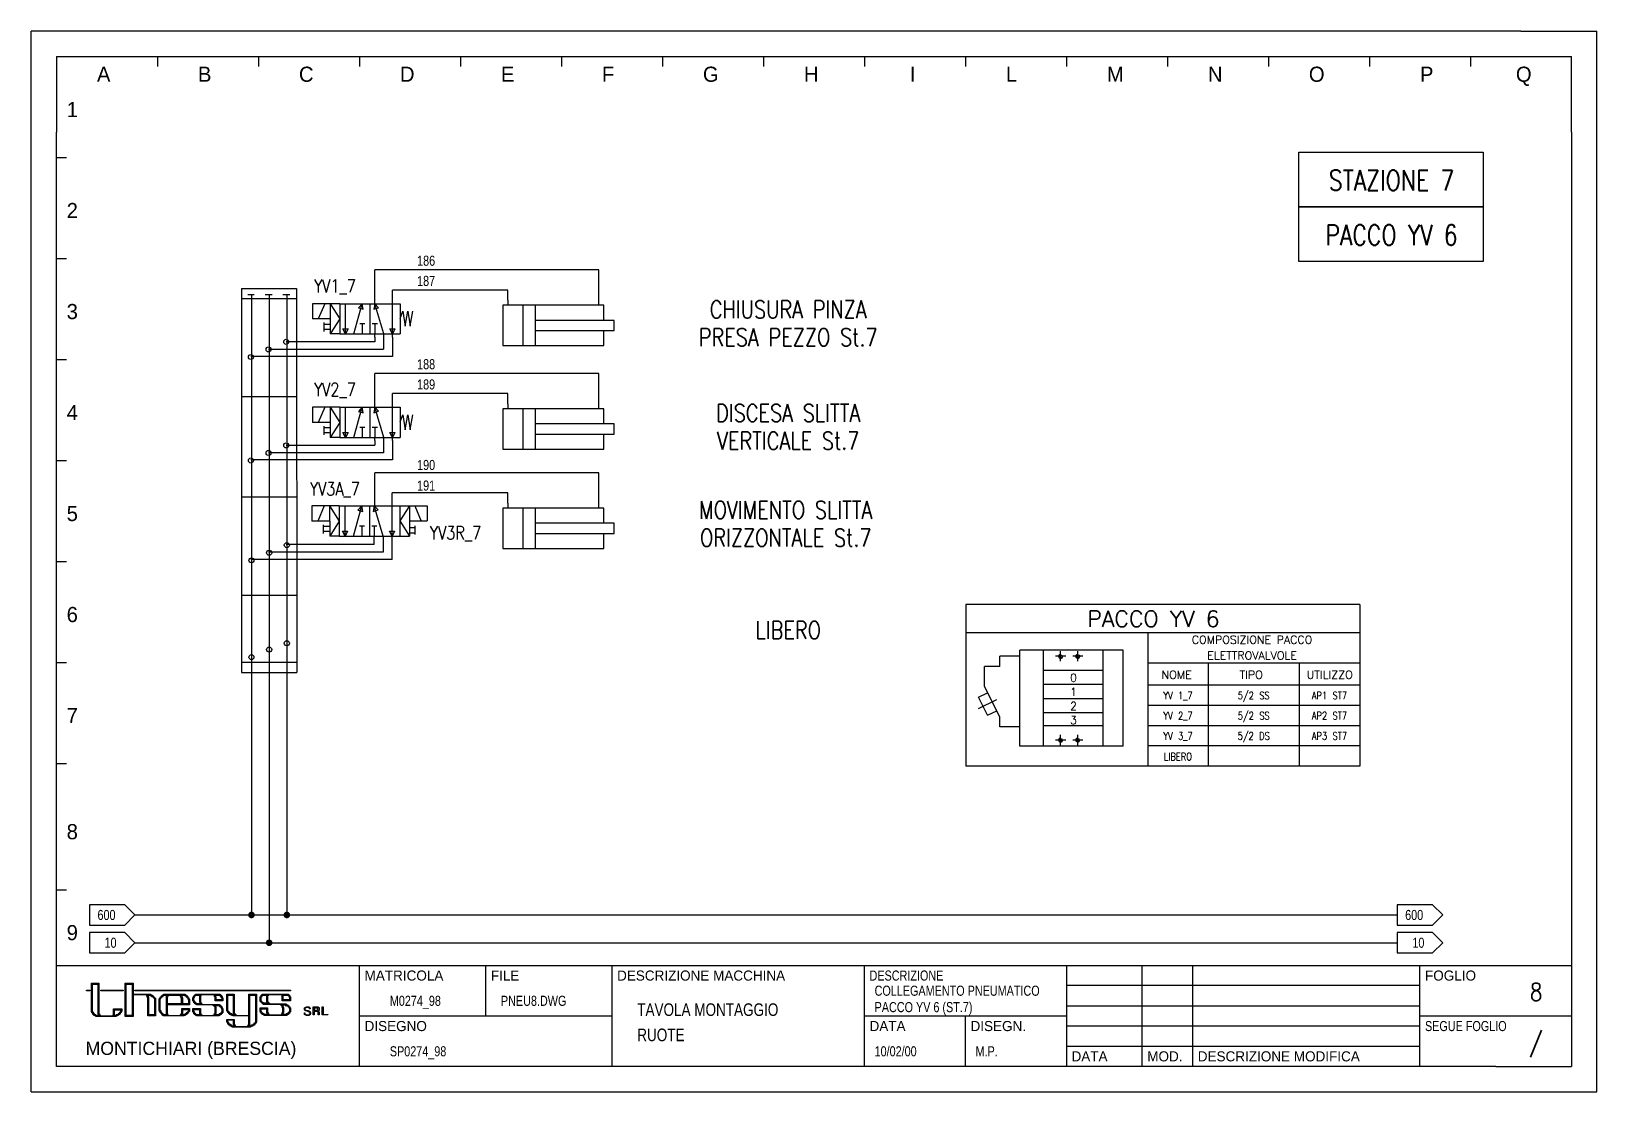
# Model space of a CAD drawing. Extents: x 5 to 315, y 5 to 215.
import ezdxf
from ezdxf.enums import TextEntityAlignment as Align

# ---------------------------------------------------------------- set-up
doc = ezdxf.new("R2010")
doc.units = 0
doc.header["$MEASUREMENT"] = 0
doc.linetypes.add('TRAT-C', pattern=[3.5, 2.5, -1])
doc.layers.get('0').update_dxf_attribs({"linetype": 'CONTINUOUS'})
for name, color, linetype in [('2', 7, 'CONTINUOUS'), ('CONTORNO', 7, 'CONTINUOUS'), ('FORMATO', 3, 'CONTINUOUS'), ('LINEAFIN', 4, 'CONTINUOUS'), ('QUOTA', 3, 'CONTINUOUS'), ('TESTI', 1, 'TRAT-C')]:
    doc.layers.add(name, color=color, linetype=linetype)
doc.styles.add('15TXT', font='TXT.shx', dxfattribs={"width": 0.8, "height": 1.5})
doc.styles.add('20TXT', font='TXT', dxfattribs={"width": 0.8, "height": 2})
doc.styles.add('30TXT', font='txt', dxfattribs={"height": 3})
doc.styles.add('35SIM', font='romans', dxfattribs={"width": 0.8, "height": 3.5})
doc.styles.add('ROMANS', font='romans.shx')

# ---------------------------------------------------------------- blocks, each defined once
blk = doc.blocks.new('THESYS')
at = {"color": 7}
for points in [[(0.045, 0.325), (0.12, 0.325), (0.12, 0.02), (0.125, 0.02), (0.125, 0.01), (0.13, 0.01), (0.13, 0.005), (0.14, 0.005), (0.14, 0), (0.255, 0), (0.255, 0.005), (0.26, 0.005), (0.26, 0.01), (0.265, 0.01), (0.265, 0.07), (0.345, 0.07), (0.345, 0.045), (0.34, 0.045), (0.34, 0.035), (0.335, 0.035), (0.335, 0.03), (0.33, 0.03), (0.33, 0.02), (0.325, 0.02), (0.325, 0.015), (0.32, 0.015), (0.32, 0.01), (0.31, 0.01), (0.31, 0.005), (0.305, 0.005), (0.305, 0), (0.29, 0), (0.29, -0.005), (0.09, -0.005), (0.09, 0), (0.08, 0), (0.08, 0.005), (0.07, 0.005), (0.07, 0.01), (0.065, 0.01), (0.065, 0.015), (0.06, 0.015), (0.06, 0.025), (0.055, 0.025), (0.055, 0.03), (0.05, 0.03), (0.05, 0.04), (0.045, 0.04)], [(0.055, 0.315), (0.11, 0.315), (0.11, 0.02), (0.115, 0.02), (0.115, 0.01), (0.12, 0.01), (0.12, 0.005), (0.125, 0.005), (0.09, 0.005), (0.09, 0.01), (0.08, 0.01), (0.08, 0.015), (0.075, 0.015), (0.075, 0.02), (0.07, 0.02), (0.07, 0.03), (0.065, 0.03), (0.065, 0.035), (0.06, 0.035), (0.06, 0.045), (0.055, 0.045)], [(0.38, 0.325), (0.459, 0.325), (0.459, 0.215), (0.635, 0.215), (0.635, 0.21), (0.64, 0.21), (0.64, 0.205), (0.65, 0.205), (0.65, 0.2), (0.655, 0.2), (0.655, 0.194), (0.66, 0.194), (0.66, 0.19), (0.665, 0.19), (0.665, 0.184), (0.67, 0.184), (0.67, 0.18), (0.675, 0.18), (0.675, 0.175), (0.68, 0.175), (0.68, 0), (0.605, 0), (0.605, 0.18), (0.6, 0.18), (0.6, 0.194), (0.595, 0.194), (0.595, 0.205), (0.59, 0.205), (0.59, 0.21), (0.459, 0.21), (0.459, -0.005), (0.38, -0.005)], [(0.39, 0.315), (0.449, 0.315), (0.449, 0.005), (0.39, 0.005)], [(-0.005, 0.255), (0.03, 0.255), (0.03, 0.25), (-0.005, 0.25)], [(0.14, 0.255), (0.36, 0.255), (0.36, 0.25), (0.14, 0.25)], [(0.475, 0.255), (2.015, 0.255), (2.015, 0.25), (0.475, 0.25)], [(0.605, 0.205), (0.63, 0.205), (0.63, 0.2), (0.64, 0.2), (0.64, 0.194), (0.65, 0.194), (0.65, 0.19), (0.655, 0.19), (0.655, 0.184), (0.66, 0.184), (0.66, 0.18), (0.665, 0.18), (0.665, 0.175), (0.67, 0.175), (0.67, 0.01), (0.615, 0.01), (0.615, 0.19), (0.61, 0.19), (0.61, 0.2), (0.605, 0.2)], [(0.76, 0.215), (0.975, 0.215), (0.975, 0.21), (0.98, 0.21), (0.98, 0.205), (0.99, 0.205), (0.99, 0.194), (1, 0.194), (1, 0.184), (1.005, 0.184), (1.005, 0.175), (1.01, 0.175), (1.01, 0.165), (1.015, 0.165), (1.015, 0.11), (0.795, 0.11), (0.795, 0.02), (0.8, 0.02), (0.8, 0.01), (0.805, 0.01), (0.805, 0.005), (0.925, 0.005), (0.925, 0.01), (0.93, 0.01), (0.93, 0.015), (0.935, 0.015), (0.935, 0.025), (0.94, 0.025), (0.94, 0.075), (1.015, 0.075), (1.015, 0.045), (1.01, 0.045), (1.01, 0.04), (1.005, 0.04), (1.005, 0.035), (1, 0.035), (1, 0.025), (0.995, 0.025), (0.995, 0.02), (0.99, 0.02), (0.99, 0.015), (0.985, 0.015), (0.985, 0.01), (0.975, 0.01), (0.975, 0.005), (0.965, 0.005), (0.965, 0), (0.755, 0), (0.755, 0.005), (0.75, 0.005), (0.75, 0.01), (0.745, 0.01), (0.745, 0.02), (0.735, 0.02), (0.735, 0.03), (0.73, 0.03), (0.73, 0.035), (0.725, 0.035), (0.725, 0.045), (0.72, 0.045), (0.72, 0.055), (0.715, 0.055), (0.715, 0.165), (0.72, 0.165), (0.72, 0.175), (0.725, 0.175), (0.725, 0.184), (0.73, 0.184), (0.73, 0.19), (0.735, 0.19), (0.735, 0.194), (0.74, 0.194), (0.74, 0.2), (0.745, 0.2), (0.745, 0.205), (0.755, 0.205), (0.755, 0.21), (0.76, 0.21)], [(0.76, 0.205), (0.79, 0.205), (0.79, 0.2), (0.785, 0.2), (0.785, 0.02), (0.79, 0.02), (0.79, 0.01), (0.795, 0.01), (0.76, 0.01), (0.76, 0.015), (0.755, 0.015), (0.755, 0.02), (0.75, 0.02), (0.75, 0.025), (0.745, 0.025), (0.745, 0.03), (0.74, 0.03), (0.74, 0.035), (0.735, 0.035), (0.735, 0.05), (0.73, 0.05), (0.73, 0.055), (0.725, 0.055), (0.725, 0.165), (0.73, 0.165), (0.73, 0.175), (0.735, 0.175), (0.735, 0.184), (0.74, 0.184), (0.74, 0.19), (0.745, 0.19), (0.745, 0.194), (0.755, 0.194), (0.755, 0.2), (0.76, 0.2)], [(0.805, 0.205), (0.925, 0.205), (0.925, 0.194), (0.93, 0.194), (0.93, 0.175), (0.935, 0.175), (0.935, 0.12), (0.8, 0.12), (0.8, 0.194), (0.805, 0.194)], [(0.94, 0.205), (0.97, 0.205), (0.97, 0.2), (0.98, 0.2), (0.98, 0.194), (0.985, 0.194), (0.985, 0.19), (0.99, 0.19), (0.99, 0.184), (0.995, 0.184), (0.995, 0.175), (1, 0.175), (1, 0.165), (1.005, 0.165), (1.005, 0.12), (0.95, 0.12), (0.95, 0.18), (0.945, 0.18), (0.945, 0.2), (0.94, 0.2)], [(1.075, 0.215), (1.32, 0.215), (1.32, 0.21), (1.325, 0.21), (1.325, 0.205), (1.33, 0.205), (1.33, 0.2), (1.335, 0.2), (1.335, 0.194), (1.34, 0.194), (1.34, 0.18), (1.345, 0.18), (1.345, 0.15), (1.27, 0.15), (1.27, 0.19), (1.265, 0.19), (1.265, 0.205), (1.26, 0.205), (1.26, 0.21), (1.13, 0.21), (1.13, 0.2), (1.125, 0.2), (1.125, 0.135), (1.13, 0.135), (1.13, 0.125), (1.135, 0.125), (1.135, 0.12), (1.14, 0.12), (1.14, 0.115), (1.315, 0.115), (1.315, 0.11), (1.32, 0.11), (1.32, 0.105), (1.325, 0.105), (1.325, 0.1), (1.33, 0.1), (1.33, 0.095), (1.335, 0.095), (1.335, 0.085), (1.34, 0.085), (1.34, 0.075), (1.345, 0.075), (1.345, 0.03), (1.34, 0.03), (1.34, 0.025), (1.335, 0.025), (1.335, 0.02), (1.33, 0.02), (1.33, 0.015), (1.325, 0.015), (1.325, 0.01), (1.315, 0.01), (1.315, 0.005), (1.31, 0.005), (1.31, 0), (1.085, 0), (1.085, 0.005), (1.08, 0.005), (1.08, 0.01), (1.07, 0.01), (1.07, 0.015), (1.065, 0.015), (1.065, 0.02), (1.06, 0.02), (1.06, 0.03), (1.055, 0.03), (1.055, 0.04), (1.05, 0.04), (1.05, 0.075), (1.125, 0.075), (1.125, 0.025), (1.13, 0.025), (1.13, 0.015), (1.135, 0.015), (1.135, 0.01), (1.14, 0.01), (1.14, 0.005), (1.255, 0.005), (1.255, 0.01), (1.26, 0.01), (1.26, 0.015), (1.265, 0.015), (1.265, 0.025), (1.27, 0.025), (1.27, 0.09), (1.265, 0.09), (1.265, 0.1), (1.255, 0.1), (1.255, 0.105), (1.25, 0.105), (1.25, 0.11), (1.085, 0.11), (1.085, 0.115), (1.08, 0.115), (1.08, 0.12), (1.07, 0.12), (1.07, 0.125), (1.065, 0.125), (1.065, 0.13), (1.06, 0.13), (1.06, 0.14), (1.055, 0.14), (1.055, 0.15), (1.05, 0.15), (1.05, 0.184), (1.055, 0.184), (1.055, 0.194), (1.06, 0.194), (1.06, 0.2), (1.065, 0.2), (1.065, 0.205), (1.07, 0.205), (1.07, 0.21), (1.075, 0.21)], [(1.075, 0.205), (1.12, 0.205), (1.12, 0.2), (1.115, 0.2), (1.115, 0.135), (1.12, 0.135), (1.12, 0.125), (1.125, 0.125), (1.125, 0.12), (1.085, 0.12), (1.085, 0.125), (1.08, 0.125), (1.08, 0.13), (1.075, 0.13), (1.075, 0.135), (1.07, 0.135), (1.07, 0.14), (1.065, 0.14), (1.065, 0.15), (1.06, 0.15), (1.06, 0.184), (1.065, 0.184), (1.065, 0.194), (1.07, 0.194), (1.07, 0.2), (1.075, 0.2)], [(1.275, 0.205), (1.32, 0.205), (1.32, 0.194), (1.33, 0.194), (1.33, 0.184), (1.335, 0.184), (1.335, 0.16), (1.28, 0.16), (1.28, 0.19), (1.275, 0.19)], [(1.385, 0.215), (1.46, 0.215), (1.46, 0.025), (1.465, 0.025), (1.465, 0.02), (1.47, 0.02), (1.47, 0.015), (1.474, 0.015), (1.474, 0.01), (1.48, 0.01), (1.48, 0.005), (1.605, 0.005), (1.605, 0.215), (1.68, 0.215), (1.68, -0.06), (1.675, -0.06), (1.675, -0.07), (1.67, -0.07), (1.67, -0.075), (1.665, -0.075), (1.665, -0.08), (1.66, -0.08), (1.66, -0.09), (1.65, -0.09), (1.65, -0.095), (1.645, -0.095), (1.645, -0.1), (1.63, -0.1), (1.63, -0.105), (1.62, -0.105), (1.62, -0.11), (1.44, -0.11), (1.44, -0.105), (1.43, -0.105), (1.43, -0.1), (1.42, -0.1), (1.42, -0.095), (1.415, -0.095), (1.415, -0.09), (1.405, -0.09), (1.405, -0.08), (1.395, -0.08), (1.395, -0.065), (1.39, -0.065), (1.39, -0.06), (1.385, -0.06), (1.385, -0.035), (1.46, -0.035), (1.46, -0.085), (1.465, -0.085), (1.465, -0.095), (1.47, -0.095), (1.47, -0.1), (1.48, -0.1), (1.48, -0.105), (1.59, -0.105), (1.59, -0.1), (1.595, -0.1), (1.595, -0.095), (1.6, -0.095), (1.6, -0.085), (1.605, -0.085), (1.605, 0), (1.445, 0), (1.445, 0.005), (1.435, 0.005), (1.435, 0.01), (1.42, 0.01), (1.42, 0.015), (1.415, 0.015), (1.415, 0.02), (1.405, 0.02), (1.405, 0.03), (1.4, 0.03), (1.4, 0.035), (1.395, 0.035), (1.395, 0.045), (1.39, 0.045), (1.39, 0.05), (1.385, 0.05)], [(1.395, 0.205), (1.45, 0.205), (1.45, 0.025), (1.454, 0.025), (1.454, 0.02), (1.46, 0.02), (1.46, 0.015), (1.465, 0.015), (1.465, 0.01), (1.47, 0.01), (1.445, 0.01), (1.445, 0.015), (1.435, 0.015), (1.435, 0.02), (1.425, 0.02), (1.425, 0.025), (1.415, 0.025), (1.415, 0.035), (1.41, 0.035), (1.41, 0.04), (1.405, 0.04), (1.405, 0.045), (1.4, 0.045), (1.4, 0.05), (1.395, 0.05)], [(1.615, 0.205), (1.67, 0.205), (1.67, -0.06), (1.665, -0.06), (1.665, -0.07), (1.66, -0.07), (1.66, -0.075), (1.655, -0.075), (1.655, -0.08), (1.65, -0.08), (1.65, -0.085), (1.645, -0.085), (1.645, -0.09), (1.63, -0.09), (1.63, -0.095), (1.62, -0.095), (1.62, -0.1), (1.605, -0.1), (1.605, -0.095), (1.61, -0.095), (1.61, -0.085), (1.615, -0.085)], [(1.735, 0.215), (1.995, 0.215), (1.995, 0.21), (2, 0.21), (2, 0.205), (2.005, 0.205), (2.005, 0.2), (2.01, 0.2), (2.01, 0.19), (2.015, 0.19), (2.015, 0.15), (1.935, 0.15), (1.935, 0.21), (1.795, 0.21), (1.795, 0.2), (1.79, 0.2), (1.79, 0.14), (1.795, 0.14), (1.795, 0.135), (1.8, 0.135), (1.8, 0.125), (1.81, 0.125), (1.81, 0.12), (1.975, 0.12), (1.975, 0.115), (1.98, 0.115), (1.98, 0.11), (1.99, 0.11), (1.99, 0.105), (1.995, 0.105), (1.995, 0.1), (2, 0.1), (2, 0.095), (2.005, 0.095), (2.005, 0.09), (2.01, 0.09), (2.01, 0.08), (2.015, 0.08), (2.015, 0.04), (2.01, 0.04), (2.01, 0.03), (2.005, 0.03), (2.005, 0.025), (2, 0.025), (2, 0.02), (1.995, 0.02), (1.995, 0.015), (1.99, 0.015), (1.99, 0.01), (1.98, 0.01), (1.98, 0.005), (1.755, 0.005), (1.755, 0.01), (1.745, 0.01), (1.745, 0.015), (1.735, 0.015), (1.735, 0.025), (1.725, 0.025), (1.725, 0.035), (1.72, 0.035), (1.72, 0.045), (1.715, 0.045), (1.715, 0.08), (1.79, 0.08), (1.79, 0.035), (1.795, 0.035), (1.795, 0.025), (1.8, 0.025), (1.8, 0.015), (1.81, 0.015), (1.81, 0.01), (1.925, 0.01), (1.925, 0.015), (1.93, 0.015), (1.93, 0.02), (1.935, 0.02), (1.935, 0.035), (1.94, 0.035), (1.94, 0.085), (1.935, 0.085), (1.935, 0.1), (1.93, 0.1), (1.93, 0.105), (1.925, 0.105), (1.925, 0.11), (1.915, 0.11), (1.915, 0.115), (1.745, 0.115), (1.745, 0.12), (1.74, 0.12), (1.74, 0.125), (1.735, 0.125), (1.735, 0.13), (1.73, 0.13), (1.73, 0.135), (1.725, 0.135), (1.725, 0.14), (1.72, 0.14), (1.72, 0.145), (1.715, 0.145), (1.715, 0.19), (1.72, 0.19), (1.72, 0.194), (1.725, 0.194), (1.725, 0.205), (1.73, 0.205), (1.73, 0.21), (1.735, 0.21)], [(1.735, 0.205), (1.785, 0.205), (1.785, 0.2), (1.78, 0.2), (1.78, 0.14), (1.785, 0.14), (1.785, 0.135), (1.79, 0.135), (1.79, 0.125), (1.795, 0.125), (1.75, 0.125), (1.75, 0.13), (1.74, 0.13), (1.74, 0.135), (1.735, 0.135), (1.735, 0.14), (1.73, 0.14), (1.73, 0.15), (1.725, 0.15), (1.725, 0.19), (1.73, 0.19), (1.73, 0.194), (1.735, 0.194)], [(1.945, 0.205), (1.995, 0.205), (1.995, 0.2), (2, 0.2), (2, 0.19), (2.005, 0.19), (2.005, 0.16), (1.945, 0.16)], [(0.275, 0.06), (0.335, 0.06), (0.335, 0.045), (0.33, 0.045), (0.33, 0.035), (0.325, 0.035), (0.325, 0.03), (0.32, 0.03), (0.32, 0.02), (0.31, 0.02), (0.31, 0.015), (0.305, 0.015), (0.305, 0.01), (0.29, 0.01), (0.29, 0.005), (0.27, 0.005), (0.275, 0.005)], [(0.95, 0.065), (1.005, 0.065), (1.005, 0.045), (1, 0.045), (1, 0.04), (0.995, 0.04), (0.995, 0.035), (0.99, 0.035), (0.99, 0.03), (0.985, 0.03), (0.985, 0.025), (0.98, 0.025), (0.98, 0.02), (0.975, 0.02), (0.975, 0.015), (0.965, 0.015), (0.965, 0.01), (0.94, 0.01), (0.945, 0.01), (0.945, 0.015), (0.95, 0.015)], [(1.06, 0.065), (1.115, 0.065), (1.115, 0.02), (1.12, 0.02), (1.12, 0.015), (1.125, 0.015), (1.125, 0.01), (1.085, 0.01), (1.085, 0.015), (1.08, 0.015), (1.08, 0.02), (1.075, 0.02), (1.075, 0.025), (1.07, 0.025), (1.07, 0.03), (1.065, 0.03), (1.065, 0.04), (1.06, 0.04)], [(1.265, 0.105), (1.31, 0.105), (1.31, 0.1), (1.315, 0.1), (1.315, 0.095), (1.32, 0.095), (1.32, 0.09), (1.325, 0.09), (1.325, 0.085), (1.33, 0.085), (1.33, 0.075), (1.335, 0.075), (1.335, 0.035), (1.33, 0.035), (1.33, 0.03), (1.325, 0.03), (1.325, 0.025), (1.32, 0.025), (1.32, 0.02), (1.31, 0.02), (1.31, 0.015), (1.305, 0.015), (1.305, 0.01), (1.27, 0.01), (1.275, 0.01), (1.275, 0.025), (1.28, 0.025), (1.28, 0.09), (1.275, 0.09), (1.275, 0.1), (1.27, 0.1), (1.27, 0.105)], [(1.725, 0.07), (1.78, 0.07), (1.78, 0.03), (1.785, 0.03), (1.785, 0.025), (1.79, 0.025), (1.79, 0.015), (1.795, 0.015), (1.755, 0.015), (1.755, 0.02), (1.745, 0.02), (1.745, 0.025), (1.74, 0.025), (1.74, 0.03), (1.735, 0.03), (1.735, 0.035), (1.73, 0.035), (1.73, 0.045), (1.725, 0.045)], [(1.935, 0.11), (1.965, 0.11), (1.965, 0.105), (1.98, 0.105), (1.98, 0.1), (1.99, 0.1), (1.99, 0.095), (1.995, 0.095), (1.995, 0.09), (2, 0.09), (2, 0.08), (2.005, 0.08), (2.005, 0.04), (2, 0.04), (2, 0.03), (1.99, 0.03), (1.99, 0.02), (1.975, 0.02), (1.975, 0.015), (1.935, 0.015), (1.945, 0.015), (1.945, 0.035), (1.95, 0.035), (1.95, 0.085), (1.945, 0.085), (1.945, 0.105), (1.94, 0.105), (1.94, 0.11)], [(2.17, 0.09), (2.2, 0.09), (2.2, 0.085), (2.205, 0.085), (2.205, 0.08), (2.21, 0.08), (2.21, 0.07), (2.205, 0.07), (2.205, 0.08), (2.2, 0.08), (2.2, 0.085), (2.165, 0.085), (2.165, 0.08), (2.16, 0.08), (2.16, 0.06), (2.165, 0.06), (2.165, 0.055), (2.19, 0.055), (2.19, 0.05), (2.2, 0.05), (2.2, 0.045), (2.21, 0.045), (2.21, 0.035), (2.215, 0.035), (2.215, 0.02), (2.21, 0.02), (2.21, 0.01), (2.2, 0.01), (2.2, 0.005), (2.17, 0.005), (2.17, 0.01), (2.16, 0.01), (2.16, 0.015), (2.155, 0.015), (2.155, 0.03), (2.16, 0.03), (2.16, 0.015), (2.17, 0.015), (2.17, 0.01), (2.2, 0.01), (2.2, 0.015), (2.205, 0.015), (2.205, 0.02), (2.21, 0.02), (2.21, 0.035), (2.205, 0.035), (2.205, 0.04), (2.195, 0.04), (2.195, 0.045), (2.185, 0.045), (2.185, 0.05), (2.165, 0.05), (2.165, 0.055), (2.16, 0.055), (2.16, 0.06), (2.155, 0.06), (2.155, 0.08), (2.16, 0.08), (2.16, 0.085), (2.17, 0.085)], [(2.24, 0.09), (2.29, 0.09), (2.29, 0.085), (2.3, 0.085), (2.3, 0.055), (2.295, 0.055), (2.295, 0.04), (2.3, 0.04), (2.3, 0.01), (2.29, 0.01), (2.29, 0.04), (2.285, 0.04), (2.285, 0.045), (2.25, 0.045), (2.25, 0.01), (2.24, 0.01)], [(2.255, 0.08), (2.28, 0.08), (2.28, 0.075), (2.285, 0.075), (2.285, 0.06), (2.28, 0.06), (2.28, 0.055), (2.255, 0.055)], [(2.33, 0.09), (2.34, 0.09), (2.34, 0.015), (2.385, 0.015), (2.385, 0.01), (2.33, 0.01)], [(1.395, -0.04), (1.45, -0.04), (1.45, -0.085), (1.454, -0.085), (1.454, -0.095), (1.46, -0.095), (1.46, -0.1), (1.44, -0.1), (1.44, -0.095), (1.435, -0.095), (1.435, -0.09), (1.425, -0.09), (1.425, -0.085), (1.415, -0.085), (1.415, -0.08), (1.41, -0.08), (1.41, -0.075), (1.405, -0.075), (1.405, -0.065), (1.4, -0.065), (1.4, -0.06), (1.395, -0.06)]]:
    blk.add_lwpolyline(points, close=True, dxfattribs=at)
blk = doc.blocks.new('CEI7')
at = {"color": 1, "const_width": 0.65}
blk.add_lwpolyline([(0, -0.325, 1), (0, 0.325, 1)], format="xyb", close=True, dxfattribs=at)
blk = doc.blocks.new('CONN')
at = {"layer": 'FORMATO'}
blk.add_blockref('CEI7', (0, 0), dxfattribs=at)

msp = doc.modelspace()

# ---------------------------------------------------------------- linework, layer by layer
for p, q in [((46.6, 164.07), (46.6, 88.05)), ((46.6, 164.07), (57.51, 164.07)), ((46.6, 162.07), (57.51, 162.07)), ((46.6, 162.07), (57.49, 162.07)), ((47.91, 162.88), (49.15, 162.88)), ((48.6, 162.88), (48.6, 40)), ((51.34, 162.88), (52.7, 162.88)), ((52.1, 162.88), (52.1, 34.5)), ((54.79, 162.88), (56.22, 162.88)), ((55.6, 162.88), (55.6, 40)), ((57.51, 164.07), (57.6, 88.05)), ((99.4, 161.75), (99.4, 160.75)), ((117.4, 160.75), (117.4, 161.75)), ((64.2, 161.06), (60.66, 161.04)), ((60.66, 161.04), (60.67, 158.04)), ((63.1, 161.05), (61.84, 158.05)), ((66.07, 161.06), (64.17, 161.06)), ((64.17, 161.06), (66.07, 158.06)), ((64.17, 161.06), (64.18, 155.06)), ((66.07, 161.06), (78.07, 161.06)), ((66.07, 161.06), (78.07, 161.06)), ((66.07, 161.06), (66.07, 155.06)), ((66.07, 161.06), (66.07, 155.06)), ((67.24, 155.06), (67.24, 161.04)), ((68.88, 155.06), (70.52, 161.06)), ((70.52, 161.06), (69.78, 160.23)), ((69.78, 160.23), (70.74, 159.96)), ((70.74, 159.96), (70.52, 161.06)), ((72.06, 161.07), (72.06, 155.07)), ((72.07, 161.06), (72.07, 155.06)), ((73.02, 161.06), (72.82, 159.96)), ((72.82, 159.96), (73.78, 160.24)), ((74.78, 155.06), (73.02, 161.06)), ((73.78, 160.24), (73.02, 161.06)), ((76.53, 155.06), (76.53, 161.04)), ((78.06, 158.13), (78.57, 159.55)), ((78.07, 161.06), (78.07, 155.06)), ((78.07, 161.06), (78.07, 155.06)), ((78.57, 159.55), (79.04, 156.6)), ((79.04, 156.6), (79.55, 159.55)), ((79.55, 159.55), (80.06, 156.6)), ((80.02, 156.64), (80.56, 159.55)), ((118.4, 160.75), (98.4, 160.75)), ((98.4, 160.75), (98.4, 152.75)), ((102.4, 152.75), (102.4, 160.75)), ((104.85, 152.75), (104.85, 160.75)), ((118.4, 157.72), (118.4, 160.75)), ((64.21, 158.06), (60.67, 158.04)), ((62.9, 157.33), (62.9, 155.56)), ((64.18, 156.95), (62.9, 156.95)), ((64.18, 155.95), (62.9, 155.95)), ((66.07, 158.06), (64.18, 155.06)), ((66.08, 155.06), (64.18, 155.06)), ((66.07, 155.06), (78.07, 155.06)), ((66.07, 155.06), (78.07, 155.06)), ((67.24, 155.06), (66.72, 156.05)), ((66.72, 156.05), (67.72, 156.05)), ((67.72, 156.05), (67.24, 155.06)), ((70.56, 157.06), (70.06, 157.06)), ((70.55, 157.06), (70.55, 155.06)), ((71.06, 157.06), (70.56, 157.06)), ((73.03, 157.06), (72.53, 157.06)), ((73.02, 157.06), (73.02, 155.06)), ((73.02, 154.45), (73.02, 155.06)), ((73.53, 157.06), (73.03, 157.06)), ((74.75, 155.03), (74.75, 154.4)), ((76.02, 156.05), (77.01, 156.05)), ((76.53, 155.06), (76.02, 156.05)), ((77.01, 156.05), (76.53, 155.06)), ((76.53, 154.45), (76.53, 155.06)), ((120.4, 157.75), (104.85, 157.75)), ((104.85, 155.75), (120.4, 155.75)), ((118.4, 152.75), (118.4, 155.75)), ((120.4, 155.75), (120.4, 157.75)), ((74.75, 152), (52, 152)), ((73.02, 153.5), (55.5, 153.5)), ((73.02, 154.45), (73.02, 153.52)), ((74.75, 154.4), (74.75, 152.02)), ((76.53, 154.45), (76.53, 150.61)), ((98.4, 152.75), (118.4, 152.75)), ((76.53, 150.61), (48.5, 150.61)), ((46.53, 142.7), (57.52, 142.7)), ((64.2, 140.56), (60.66, 140.54)), ((60.66, 140.54), (60.67, 137.54)), ((63.1, 140.55), (61.84, 137.55)), ((64.17, 140.56), (66.07, 137.56)), ((64.17, 140.56), (64.18, 134.56)), ((66.07, 140.56), (64.17, 140.56)), ((66.07, 140.56), (66.07, 134.56)), ((66.07, 140.56), (66.07, 134.56)), ((66.07, 140.56), (78.07, 140.56)), ((66.07, 140.56), (78.07, 140.56)), ((67.24, 134.56), (67.24, 140.54)), ((68.88, 134.56), (70.52, 140.56)), ((70.52, 140.56), (69.78, 139.73)), ((69.78, 139.73), (70.74, 139.46)), ((70.74, 139.46), (70.52, 140.56)), ((72.06, 140.57), (72.06, 134.57)), ((72.07, 140.56), (72.07, 134.56)), ((73.02, 140.56), (72.82, 139.46)), ((72.82, 139.46), (73.78, 139.74)), ((74.78, 134.56), (73.02, 140.56)), ((73.78, 139.74), (73.02, 140.56)), ((76.53, 134.56), (76.53, 140.54)), ((78.07, 140.56), (78.07, 134.56)), ((78.07, 140.56), (78.07, 134.56)), ((118.4, 140.25), (98.4, 140.25)), ((98.4, 140.25), (98.4, 132.25)), ((99.4, 141.25), (99.4, 140.25)), ((102.4, 132.25), (102.4, 140.25)), ((104.85, 132.25), (104.85, 140.25)), ((117.4, 140.25), (117.4, 141.25)), ((118.4, 137.22), (118.4, 140.25)), ((64.21, 137.56), (60.67, 137.54)), ((62.9, 136.83), (62.9, 135.06)), ((64.18, 136.45), (62.9, 136.45)), ((66.07, 137.56), (64.18, 134.56)), ((70.56, 136.56), (70.06, 136.56)), ((70.55, 136.56), (70.55, 134.56)), ((71.06, 136.56), (70.56, 136.56)), ((73.03, 136.56), (72.53, 136.56)), ((73.02, 136.56), (73.02, 134.56)), ((73.53, 136.56), (73.03, 136.56)), ((78.06, 137.63), (78.57, 139.05)), ((78.57, 139.05), (79.04, 136.1)), ((79.04, 136.1), (79.55, 139.05)), ((79.55, 139.05), (80.06, 136.1)), ((80.02, 136.14), (80.56, 139.05)), ((120.4, 137.25), (104.85, 137.25)), ((120.4, 135.25), (120.4, 137.25)), ((64.18, 135.45), (62.9, 135.45)), ((66.08, 134.56), (64.18, 134.56)), ((66.07, 134.56), (78.07, 134.56)), ((66.07, 134.56), (78.07, 134.56)), ((66.72, 135.55), (67.72, 135.55)), ((67.24, 134.56), (66.72, 135.55)), ((67.72, 135.55), (67.24, 134.56)), ((73.02, 133.95), (73.02, 134.56)), ((73.02, 133.95), (73.02, 133.02)), ((74.75, 134.53), (74.75, 133.9)), ((74.75, 133.9), (74.75, 131.52)), ((76.53, 134.56), (76.02, 135.55)), ((76.02, 135.55), (77.01, 135.55)), ((77.01, 135.55), (76.53, 134.56)), ((76.53, 133.95), (76.53, 134.56)), ((76.53, 133.95), (76.53, 130.11)), ((104.85, 135.25), (120.4, 135.25)), ((118.4, 132.25), (118.4, 135.25)), ((74.75, 131.5), (52, 131.5)), ((73.02, 133), (55.5, 133)), ((98.4, 132.25), (118.4, 132.25)), ((76.53, 130.11), (48.5, 130.11)), ((46.6, 122.8), (57.6, 122.8)), ((64.1, 121.02), (60.57, 121)), ((60.57, 121), (60.58, 118)), ((63.01, 121.01), (61.75, 118.01)), ((64.08, 121.02), (65.98, 118.02)), ((64.08, 121.02), (64.09, 115.02)), ((65.98, 121.02), (64.08, 121.02)), ((65.98, 121.02), (65.98, 115.02)), ((65.98, 121.02), (65.98, 115.02)), ((65.98, 121.02), (77.98, 121.02)), ((65.98, 121.02), (77.98, 121.02)), ((67.15, 115.02), (67.15, 121)), ((68.79, 115.02), (70.43, 121.02)), ((70.43, 121.02), (69.69, 120.19)), ((70.65, 119.92), (70.43, 121.02)), ((71.97, 121.03), (71.97, 115.03)), ((71.98, 121.02), (71.98, 115.02)), ((72.93, 121.02), (72.73, 119.92)), ((74.69, 115.02), (72.93, 121.02)), ((73.69, 120.2), (72.93, 121.02)), ((76.44, 115.02), (76.44, 121)), ((77.98, 121.04), (79.88, 121.03)), ((79.88, 121.03), (77.98, 118.04)), ((77.98, 121.02), (77.98, 115.02)), ((77.98, 121.02), (77.98, 115.02)), ((79.86, 121.03), (83.39, 121.03)), ((79.88, 121.03), (79.87, 115.03)), ((80.96, 121.03), (82.21, 118.02)), ((83.39, 121.03), (83.38, 118.03)), ((99.4, 121.57), (99.4, 120.57)), ((117.4, 120.57), (117.4, 121.57)), ((64.12, 118.02), (60.58, 118)), ((65.98, 118.02), (64.09, 115.02)), ((69.69, 120.19), (70.65, 119.92)), ((72.73, 119.92), (73.69, 120.2)), ((77.98, 118.04), (79.87, 115.03)), ((79.85, 118.03), (83.38, 118.03)), ((118.4, 120.57), (98.4, 120.57)), ((98.4, 120.57), (98.4, 112.57)), ((102.4, 112.57), (102.4, 120.57)), ((104.85, 112.57), (104.85, 120.57)), ((118.4, 117.54), (118.4, 120.57)), ((62.81, 117.29), (62.81, 115.52)), ((64.09, 116.91), (62.81, 116.91)), ((64.09, 115.91), (62.81, 115.91)), ((65.99, 115.02), (64.09, 115.02)), ((65.98, 115.02), (77.98, 115.02)), ((65.98, 115.02), (77.98, 115.02)), ((67.15, 115.02), (66.63, 116.01)), ((66.63, 116.01), (67.63, 116.01)), ((67.63, 116.01), (67.15, 115.02)), ((70.47, 117.02), (69.97, 117.02)), ((70.46, 117.02), (70.46, 115.02)), ((70.97, 117.02), (70.47, 117.02)), ((72.93, 117.02), (72.43, 117.02)), ((73.43, 117.02), (72.93, 117.02)), ((72.93, 117.02), (72.93, 115.02)), ((72.93, 113.36), (72.93, 115.02)), ((74.69, 115.02), (74.69, 111.87)), ((75.93, 116.01), (76.92, 116.01)), ((76.44, 115.02), (75.93, 116.01)), ((76.92, 116.01), (76.44, 115.02)), ((76.44, 110.42), (76.44, 115.02)), ((77.98, 115.04), (79.87, 115.03)), ((79.87, 116.71), (80.99, 116.71)), ((79.87, 115.71), (80.99, 115.71)), ((81.01, 115.36), (81.01, 117.06)), ((120.4, 117.57), (104.85, 117.57)), ((104.85, 115.57), (120.4, 115.57)), ((118.4, 112.57), (118.4, 115.56)), ((120.4, 115.57), (120.4, 117.57)), ((74.69, 111.87), (52, 111.87)), ((72.93, 113.36), (55.5, 113.36)), ((98.4, 112.57), (118.4, 112.57)), ((76.44, 110.42), (48.5, 110.42)), ((46.6, 103.3), (57.6, 103.3)), ((46.6, 90.05), (55.6, 90.05)), ((55.6, 90.05), (57.6, 90.05)), ((46.6, 88.05), (55.6, 88.05)), ((55.6, 88.05), (57.6, 88.05))]:
    msp.add_line(p, q)
for points in [[(67.24, 155.06), (66.72, 156.05), (67.72, 156.05), (67.24, 155.06), (66.72, 156.05)], [(76.53, 155.06), (76.02, 156.05), (77.01, 156.05), (76.53, 155.06), (76.02, 156.05)], [(67.24, 134.56), (66.72, 135.55), (67.72, 135.55), (67.24, 134.56), (66.72, 135.55)], [(76.53, 134.56), (76.02, 135.55), (77.01, 135.55), (76.53, 134.56), (76.02, 135.55)], [(67.15, 115.02), (66.63, 116.01), (67.63, 116.01), (67.15, 115.02), (66.63, 116.01)], [(76.44, 115.02), (75.93, 116.01), (76.92, 116.01), (76.44, 115.02), (75.93, 116.01)]]:
    msp.add_lwpolyline(points)
for centre in [(52, 152), (55.5, 153.5), (48.5, 150.5), (55.5, 133), (48.5, 130), (52, 131.5), (52.1, 111.73), (55.6, 113.23), (48.6, 110.23), (52.1, 92.56), (55.6, 93.8), (48.6, 91.06)]:
    msp.add_circle(centre, 0.5)
at = {"layer": '2', "color": 3}
for p, q in [((117.4, 167.75), (73.03, 167.75)), ((73.03, 161.01), (73.03, 167.75)), ((117.4, 161.75), (117.4, 167.75)), ((99.4, 163.75), (76.54, 163.75)), ((76.54, 160.99), (76.54, 163.75)), ((99.4, 161.75), (99.4, 163.75)), ((117.4, 147.25), (73.03, 147.25)), ((73.03, 140.51), (73.03, 147.25)), ((117.4, 141.25), (117.4, 147.25)), ((99.4, 143.25), (76.54, 143.25)), ((76.54, 140.49), (76.54, 143.25)), ((99.4, 141.25), (99.4, 143.25)), ((117.4, 127.57), (73.03, 127.57)), ((73.03, 120.82), (73.03, 127.57)), ((117.4, 121.57), (117.4, 127.57)), ((99.4, 123.57), (76.44, 123.57)), ((76.44, 120.8), (76.44, 123.57)), ((99.4, 121.57), (99.4, 123.57))]:
    msp.add_line(p, q, dxfattribs=at)
for points in [[(255.99, 191.08), (292.54, 191.08), (292.54, 180.23), (255.99, 180.23)], [(255.99, 180.23), (292.54, 180.23), (292.54, 169.38), (255.99, 169.38)]]:
    msp.add_lwpolyline(points, close=True, dxfattribs=at)
at = {"layer": 'CONTORNO'}
for p, q in [((268.08, 101.48), (190.08, 101.48)), ((190.08, 101.48), (190.08, 69.45)), ((268.08, 101.48), (268.08, 69.45)), ((268.08, 95.88), (190.08, 95.88)), ((226.08, 95.88), (226.08, 69.45)), ((268.08, 69.47), (190.08, 69.47))]:
    msp.add_line(p, q, dxfattribs=at)
at = {"layer": 'FORMATO'}
for p, q in [((5, 5), (5, 215)), ((299.99, 215), (5, 215)), ((300, 215), (315, 215)), ((315, 5), (315, 215)), ((10, 210), (295, 210)), ((10, 210), (10, 195)), ((30, 210), (30, 208)), ((50, 210), (50, 208)), ((70, 210), (70, 208)), ((90, 210), (90, 208)), ((110, 210), (110, 208)), ((130, 210), (130, 208)), ((150, 210), (150, 208)), ((170, 210), (170, 208)), ((190, 210), (190, 208)), ((210, 210), (210, 208)), ((230, 210), (230, 208)), ((250, 210), (250, 208)), ((270, 210), (270, 208)), ((290, 210), (290, 208)), ((295, 210), (310, 210)), ((310, 195), (310, 210)), ((10, 10), (10, 195)), ((310, 195), (310, 10)), ((10, 190), (12, 190)), ((10, 170), (12, 170)), ((10, 150), (12, 150)), ((10, 130), (12, 130)), ((10, 110), (12, 110)), ((10, 90), (12, 90)), ((10, 70), (12, 70)), ((10, 45), (12, 45)), ((23.5, 42), (16.5, 42)), ((16.5, 42), (16.5, 38)), ((25.5, 40), (23.5, 42)), ((275.5, 42), (275.5, 38)), ((282.5, 42), (275.5, 42)), ((284.5, 40), (282.5, 42)), ((16.5, 38), (23.5, 38)), ((23.5, 38), (25.5, 40)), ((25.5, 40), (275.5, 40)), ((275.5, 38), (282.5, 38)), ((282.5, 38), (284.5, 40)), ((16.5, 36.5), (16.5, 32.5)), ((23.5, 36.5), (16.5, 36.5)), ((25.5, 34.5), (23.5, 36.5)), ((23.5, 32.5), (25.5, 34.5)), ((25.5, 34.5), (275.5, 34.5)), ((282.5, 36.5), (275.5, 36.5)), ((275.5, 36.5), (275.5, 32.5)), ((284.5, 34.5), (282.5, 36.5)), ((282.5, 32.5), (284.5, 34.5)), ((16.5, 32.5), (23.5, 32.5)), ((275.5, 32.5), (282.5, 32.5)), ((10, 30), (310, 30)), ((70, 10), (70, 30)), ((95, 20), (95, 30)), ((120, 10), (120, 30)), ((170, 10), (170, 30)), ((210, 30), (210, 10)), ((225, 10), (225, 30)), ((235, 10), (235, 30)), ((280, 10), (280, 30)), ((280, 26), (210, 26)), ((210, 22), (280, 22)), ((70, 20), (120, 20)), ((170, 20), (210, 20)), ((190, 10), (190, 20)), ((280, 20), (310, 20)), ((280, 18), (210, 18)), ((210, 14), (280, 14)), ((295, 10), (10, 10)), ((295, 10), (310, 10)), ((5, 5), (299.99, 5)), ((300, 5), (315, 5))]:
    msp.add_line(p, q, dxfattribs=at)
at = {"layer": 'LINEAFIN'}
for p, q in [((200.78, 91.23), (196.78, 91.23)), ((196.78, 89.23), (196.78, 91.23)), ((221.24, 92.43), (200.78, 92.43)), ((200.78, 73.43), (200.78, 92.43)), ((205.48, 73.43), (205.48, 92.43)), ((209.84, 91.23), (207.84, 91.23)), ((208.84, 90.23), (208.84, 92.23)), ((213.24, 91.23), (211.24, 91.23)), ((212.24, 90.23), (212.24, 92.23)), ((217.24, 73.43), (217.24, 92.43)), ((221.24, 73.43), (221.24, 92.43)), ((196.78, 89.23), (193.78, 89.23)), ((193.78, 85.23), (193.78, 89.23)), ((217.24, 88.43), (205.48, 88.43)), ((192.6, 83.13), (194.39, 84.02)), ((196.78, 79.23), (193.78, 85.23)), ((217.24, 85.63), (205.48, 85.63)), ((194.39, 79.55), (192.6, 83.13)), ((192.6, 80.89), (196.18, 82.68)), ((217.24, 82.83), (205.48, 82.83)), ((194.39, 79.55), (196.18, 80.45)), ((196.78, 77.23), (196.78, 79.23)), ((217.24, 80.03), (205.48, 80.03)), ((200.78, 77.23), (196.78, 77.23)), ((217.24, 77.44), (205.48, 77.44)), ((209.84, 74.64), (207.84, 74.64)), ((208.84, 73.64), (208.84, 75.64)), ((213.24, 74.64), (211.24, 74.64)), ((212.24, 73.64), (212.24, 75.64)), ((221.24, 73.44), (200.78, 73.44))]:
    msp.add_line(p, q, dxfattribs=at)
for centre in [(208.84, 91.23), (212.24, 91.23), (208.84, 74.64), (212.24, 74.64)]:
    msp.add_circle(centre, 0.314, dxfattribs=at)
at = {"layer": 'LINEAFIN', "color": 4}
for centre in [(208.84, 91.23), (212.24, 91.23), (208.84, 74.64), (212.24, 74.64)]:
    msp.add_arc(centre, 0.4, 90, 0, dxfattribs=at)
at = {"layer": 'QUOTA'}
for p, q in [((268.08, 89.88), (226.08, 89.88)), ((238.08, 89.88), (238.08, 69.45)), ((256.08, 89.88), (256.08, 69.45)), ((268.08, 85.48), (226.08, 85.48)), ((268.08, 81.48), (226.08, 81.48)), ((268.08, 77.48), (226.08, 77.48)), ((268.08, 73.48), (226.08, 73.48))]:
    msp.add_line(p, q, dxfattribs=at)

# ---------------------------------------------------------------- block references
at = {"layer": '2'}
for p in [(48.6, 40), (55.6, 40), (52.1, 34.5)]:
    msp.add_blockref('CONN', p, dxfattribs=at)
at = {"layer": 'FORMATO', "xscale": 20, "yscale": 20, "zscale": 20}
msp.add_blockref('THESYS', (16, 20), dxfattribs=at)

# ---------------------------------------------------------------- texts
at = {"layer": '2', "color": 3, "style": '15TXT', "width": 0.8}
for s, p in [('YV 1_7', (232.08, 82.71)), ('5/2 SS', (247.08, 82.71)), ('AP1 ST7', (262.08, 82.71)), ('YV 2_7', (232.08, 78.71)), ('5/2 SS', (247.08, 78.71)), ('AP2 ST7', (262.08, 78.71)), ('YV 3_7', (232.08, 74.71)), ('5/2 DS', (247.08, 74.71)), ('AP3 ST7', (262.08, 74.71)), ('LIBERO', (232.08, 70.62))]:
    msp.add_text(s, height=1.5, dxfattribs=at).set_placement(p, align=Align.CENTER)
at = {"layer": 'CONTORNO', "style": 'ROMANS'}
msp.add_text('PACCO YV 6', height=3.2, dxfattribs=at).set_placement((214.14, 97.06))
for s, p in [('COMPOSIZIONE PACCO ', (247.3, 93.7)), ('ELETTROVALVOLE ', (247.3, 90.59)), ('NOME', (231.82, 86.78)), ('TIPO', (246.58, 86.78)), ('UTILIZZO', (262.13, 86.78))]:
    msp.add_text(s, height=1.6, dxfattribs=at).set_placement(p, align=Align.CENTER)
at = {"layer": 'FORMATO'}
for s, height, p in [('A', 3, (18, 205)), ('B', 3, (38, 205)), ('C', 3, (58, 205)), ('D', 3, (78, 205)), ('E', 3, (98, 205)), ('F', 3, (118, 205)), ('G', 3, (138, 205)), ('H', 3, (158, 205)), ('I', 3, (179, 205)), ('L', 3, (198, 205)), ('M', 3, (218, 205)), ('N', 3, (238, 205)), ('O', 3, (258, 205)), ('P', 3, (280, 205)), ('1', 3, (12, 198)), ('2', 3, (12, 178)), ('3', 3, (12, 158)), ('4', 3, (12, 138)), ('5', 3, (12, 118)), ('6', 3, (12, 98)), ('7', 3, (12, 78)), ('8', 3, (12, 55)), ('9', 3, (12, 35)), ('MATRICOLA', 2, (71, 27)), ('FILE', 2, (96, 27)), ('DESCRIZIONE MACCHINA', 2, (121, 27)), ('FOGLIO', 2, (281, 27)), ('DISEGNO', 2, (71, 17)), ('DATA', 2, (171, 17)), ('DISEGN.', 2, (191, 17)), ('MONTICHIARI (BRESCIA)', 2.6136, (15.75, 12.28)), ('DATA', 2, (211, 11)), ('MOD.', 2, (226, 11)), ('DESCRIZIONE MODIFICA', 2, (236, 11))]:
    msp.add_text(s, height=height, dxfattribs=at).set_placement(p)
at = {"layer": 'FORMATO', "style": '30TXT'}
msp.add_text('Q', height=3, dxfattribs=at).set_placement((299, 205))
at = {"layer": 'FORMATO', "color": 1, "style": '20TXT', "width": 0.8}
for s, p in [('186', (81.4, 168.57)), ('187', (81.4, 164.57)), ('188', (81.4, 148.07)), ('189', (81.4, 144.07)), ('190', (81.4, 128.12)), ('191', (81.4, 124.04)), ('COLLEGAMENTO PNEUMATICO', (172, 24)), ('M0274_98', (76, 22)), ('PNEU8.DWG', (98, 22)), ('PACCO YV 6 (ST.7)', (172, 20.75)), ('SP0274_98', (76, 12)), ('10/02/00', (172, 12)), ('M.P.', (192, 12))]:
    msp.add_text(s, height=2, dxfattribs=at).set_placement(p)
at = {"layer": 'FORMATO', "color": 3, "style": '20TXT', "width": 0.8}
msp.add_text('DESCRIZIONE', height=2, dxfattribs=at).set_placement((171, 27))
at = {"layer": 'FORMATO', "color": 2, "style": '20TXT', "width": 0.8}
for s, p in [('TAVOLA MONTAGGIO', (125, 20)), ('RUOTE', (125, 15))]:
    msp.add_text(s, height=2.5, dxfattribs=at).set_placement(p)
at = {"layer": 'LINEAFIN', "style": 'ROMANS'}
for s, p in [('0', (210.69, 86.18)), ('1', (210.69, 83.38)), ('2', (210.69, 80.58)), ('3', (210.69, 77.78))]:
    msp.add_text(s, height=1.6, dxfattribs=at).set_placement(p)
at = {"layer": 'TESTI', "color": 4, "style": '35SIM', "width": 0.8}
for s, height, p in [('STAZIONE 7', 4, (274.36, 183.5)), ('PACCO YV 6', 4, (274.36, 172.65)), ('YV1_7', 2.625, (65.12, 163.25)), ('CHIUSURA PINZA', 3.5, (154.9, 158.16)), ('PRESA PEZZO St.7', 3.5, (154.9, 152.66)), ('YV2_7', 2.625, (65.12, 142.75)), ('DISCESA SLITTA', 3.5, (154.9, 137.66)), ('VERTICALE St.7', 3.5, (154.9, 132.16)), ('YV3A_7', 2.625, (65.12, 123.07)), ('MOVIMENTO SLITTA', 3.5, (154.41, 118.46)), ('YV3R_7', 2.625, (89.01, 114.35)), ('ORIZZONTALE St.7', 3.5, (154.41, 112.96)), ('LIBERO', 3.5, (154.9, 94.66))]:
    msp.add_text(s, height=height, dxfattribs=at).set_placement(p, align=Align.CENTER)
at = {"layer": 'TESTI', "linetype": 'TRAT-C', "style": '20TXT', "width": 0.8}
for s, p in [('600', (18.11, 39)), ('600', (277.07, 39)), ('10', (19.5, 33.5)), ('10', (278.5, 33.5))]:
    msp.add_text(s, height=2, dxfattribs=at).set_placement(p)
at = {"layer": 'TESTI', "color": 2, "style": '35SIM', "width": 0.8}
for s, p in [('8', (303, 23)), ('/', (303, 13))]:
    msp.add_text(s, height=3.5, dxfattribs=at).set_placement(p, align=Align.CENTER)
at = {"layer": 'TESTI', "style": '20TXT', "width": 0.8}
msp.add_text('SEGUE FOGLIO', height=2, dxfattribs=at).set_placement((281, 17))

doc.saveas('drawing.dxf')
